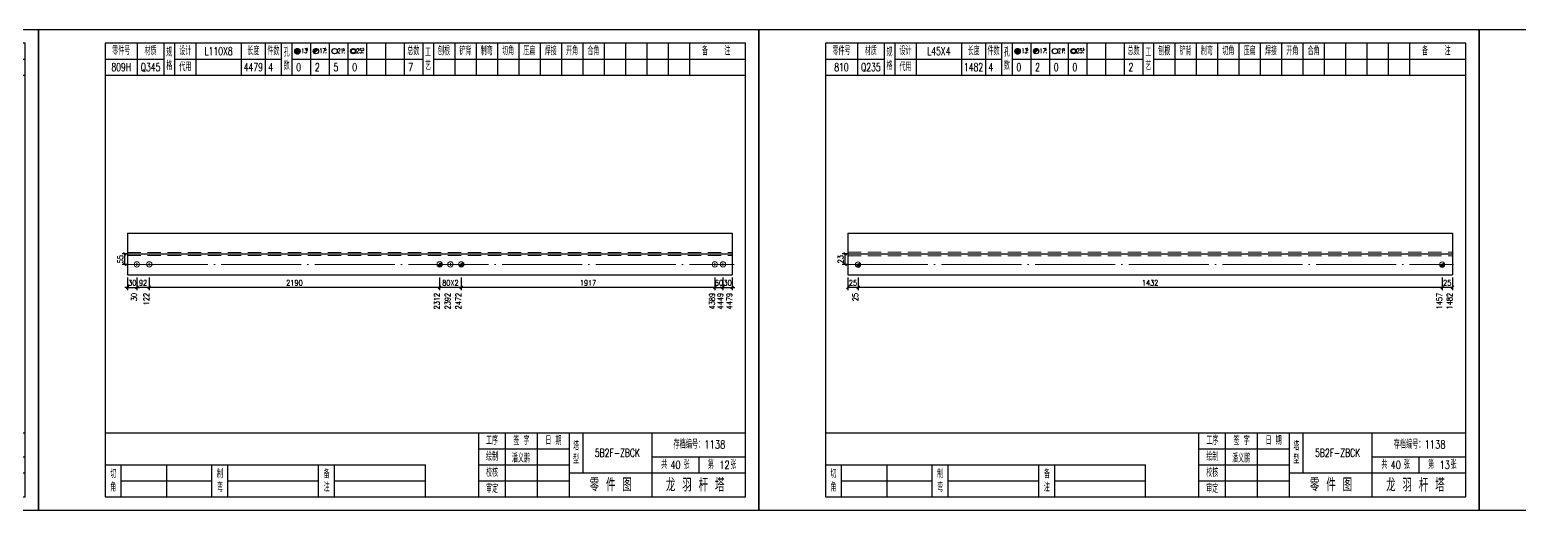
# Model space of a CAD drawing. Header units: millimetres. Extents: x 0 to 30240, y -10896 to -1348.
# Drawn here: x 2967 to 3525, y -6040 to -5860 of the extents above; entities that cross this region are included whole.
import ezdxf
from ezdxf.enums import TextEntityAlignment as Align

# ---------------------------------------------------------------- set-up
doc = ezdxf.new("R2010")
doc.units = ezdxf.units.MM
doc.header["$LTSCALE"] = 20
doc.header["$PDMODE"] = 1
doc.linetypes.add('DASHDOT2X', pattern=[1.75, 1.5, -0.125, 0, -0.125])
doc.linetypes.add('HIDDEN', pattern=[0.375, 0.25, -0.125])
for name, color, linetype, lineweight in [('1', 7, 'Continuous', 25), ('11', 3, 'Continuous', 13), ('2', 1, 'HIDDEN', 13), ('5', 1, 'Continuous', 13), ('7', 2, 'DASHDOT2X', 13)]:
    doc.layers.add(name, color=color, linetype=linetype, lineweight=lineweight)
doc.styles.get("Standard").update_dxf_attribs({"font": 'simplex', "width": 0.7, "bigfont": 'gbhzfs.shx'})
doc.styles.add('SYMBOL_TXT', font='txt.shx', dxfattribs={"width": 0.6})
doc.styles.add('TITLE_TXT', font='simplex.shx', dxfattribs={"width": 0.75, "height": 2.5, "bigfont": 'gbhzfs.shx'})
doc.dimstyles.get("Standard").update_dxf_attribs({"dimtxt": 2.1, "dimasz": 1, "dimexe": 1.05, "dimexo": 0, "dimgap": 0.63, "dimtad": 1, "dimzin": 0, "dimdsep": 46, "dimtxsty": 'standard', "dimblk": 'OBLIQUE', "dimblk1": 'OBLIQUE', "dimblk2": 'OBLIQUE', "dimcen": 0.09, "dimadec": 0, "dimazin": 0, "dimtfac": 1, "dimtdec": 1, "dimtix": 1, "dimtmove": 0, "dimatfit": 3, "dimfxl": 0, "dimtolj": 1, "dimtzin": 0, "dimarcsym": 0})
pattern_1 = [(0, (-3, 0), (0, 0.0125), [])]

# ---------------------------------------------------------------- blocks, each defined once
blk = doc.blocks.new('M12_HOLE')
h = blk.add_hatch()
h.set_pattern_fill('LINE', scale=0.1, style=0)
h.set_pattern_definition(pattern_1)
h.paths.add_polyline_path([(-5, 0, 1), (-1, 0, 1)])
at = {"color": 7}
blk.add_circle((-3, 0), 2, dxfattribs=at)
at = {"color": 7, "attachment_point": 1, "style": 'SYMBOL_TXT'}
for s, insert, char_height, width in [('13\\f??|b0|i0|c0|p54;.', (-0.1, 2.1), 3.5, 5.707), ('5', (3.7, 2.3), 1.8, 2.931)]:
    blk.add_mtext(s, dxfattribs=dict(at, insert=insert, char_height=char_height, width=width))
blk = doc.blocks.new('M16_HOLE')
h = blk.add_hatch()
h.set_pattern_fill('LINE', scale=0.1, style=0)
h.set_pattern_definition(pattern_1)
h.paths.add_polyline_path([(-1.6, 1.4, 0.668179), (-5, 0, 0.198912), (-4.4, -1.4)])
at = {"color": 7}
blk.add_circle((-3, 0), 2, dxfattribs=at)
at = {"color": 7, "attachment_point": 1, "style": 'SYMBOL_TXT'}
for s, insert, char_height, width in [('17.', (-0.4, 2.1), 3.5, 6.316), ('5', (3.6, 2.3), 1.8, 1.822)]:
    blk.add_mtext(s, dxfattribs=dict(at, insert=insert, char_height=char_height, width=width))
blk = doc.blocks.new('M20_HOLE')
at = {"color": 7}
blk.add_circle((-3, 0), 2, dxfattribs=at)
at = {"color": 7, "attachment_point": 1, "style": 'SYMBOL_TXT'}
for s, insert, char_height, width in [('21.', (-0.7, 2), 3.5, 6.074), ('5', (3.3, 2), 1.8, 1.458)]:
    blk.add_mtext(s, dxfattribs=dict(at, insert=insert, char_height=char_height, width=width))
blk = doc.blocks.new('M24_HOLE')
at = {"color": 7}
for radius in [2, 1.5]:
    blk.add_circle((-3, 0), radius, dxfattribs=at)
at = {"color": 7, "attachment_point": 1, "style": 'SYMBOL_TXT'}
for s, insert, char_height, width in [('25.', (-0.7, 2.1), 3.5, 2.429), ('5', (3.9, 2.3), 1.8, 1.944)]:
    blk.add_mtext(s, dxfattribs=dict(at, insert=insert, char_height=char_height, width=width))
blk = doc.blocks.new('JgCard')
for p, q in [((270, 180), (0, 180)), ((0, 180), (0, 0)), ((270, 0), (270, 180)), ((265, 175), (25, 175)), ((25, 175), (25, 5)), ((37, 175), (37, 163)), ((47, 175), (47, 163)), ((51, 175), (51, 163)), ((59, 175), (59, 163)), ((76, 175), (76, 163)), ((85, 175), (85, 163)), ((91, 175), (91, 163)), ((95, 175), (95, 163)), ((102, 175), (102, 163)), ((109, 175), (109, 163)), ((116, 175), (116, 163)), ((123, 175), (123, 163)), ((130, 175), (130, 163)), ((137, 175), (137, 163)), ((144, 175), (144, 163)), ((148, 175), (148, 163)), ((156, 175), (156, 163)), ((164, 175), (164, 163)), ((172, 175), (172, 163)), ((180, 175), (180, 163)), ((188, 175), (188, 163)), ((196, 175), (196, 163)), ((204, 175), (204, 163)), ((212, 175), (212, 163)), ((220, 175), (220, 163)), ((228, 175), (228, 163)), ((236, 175), (236, 163)), ((244, 175), (244, 163)), ((265, 5), (265, 175)), ((25, 169), (47, 169)), ((51, 169), (91, 169)), ((95, 169), (144, 169)), ((148, 169), (265, 169)), ((25, 163), (265, 163)), ((25, 29), (265, 29)), ((165, 5), (165, 29)), ((175, 5), (175, 29)), ((187, 5), (187, 29)), ((199, 5), (199, 29)), ((204, 29), (204, 14)), ((230, 5), (230, 29)), ((165, 23), (199, 23)), ((25, 17), (145, 17)), ((31, 5), (31, 17)), ((48, 17), (48, 5)), ((65, 5), (65, 17)), ((71, 5), (71, 17)), ((105, 5), (105, 17)), ((111, 5), (111, 17)), ((145, 5), (145, 17)), ((165, 17), (199, 17)), ((230, 20), (265, 20)), ((247.5, 20), (247.5, 14)), ((199, 14), (265, 14)), ((31, 11), (65, 11)), ((71, 11), (105, 11)), ((111, 11), (145, 11)), ((165, 11), (199, 11)), ((0, 0), (270, 0)), ((25, 5), (265, 5))]:
    blk.add_line(p, q)
blk.add_lwpolyline([(96.03, 171.99, -1), (98.03, 171.99, -1)], format="xyb", close=True)
blk.add_point((145, 96))
at = {"xscale": 0.5, "yscale": 0.5, "zscale": 0.5}
for name, p in [('M12_HOLE', (98.53, 171.99)), ('M16_HOLE', (105.5, 172)), ('M24_HOLE', (119.5, 172)), ('M20_HOLE', (112.5, 172))]:
    blk.add_blockref(name, p, dxfattribs=at)
at = {"style": 'TITLE_TXT', "width": 0.75}
for s, height, p in [('存档编号：1138', 3.076, (238.02, 23.07)), ('潘义鹏', 3, (177.45, 17.91)), ('龙 羽 杆 塔', 5, (235.17, 6.97))]:
    blk.add_text(s, height=height, dxfattribs=at).set_placement(p)
at = {"attachment_point": 5, "style": 'TITLE_TXT'}
for s, insert, char_height, width in [('零件号', (31, 172), 3, 15), ('材质', (42, 172), 3, 8), ('设计', (55, 172), 3, 8), ('长度', (80.5, 172), 3, 8), ('件数', (88, 172), 3, 6), ('总数', (140.5, 172), 3, 7), ('刨根', (152, 172), 3, 8), ('铲背', (160, 172), 3, 8), ('制弯', (168, 172), 3, 8), ('切角', (176, 172), 3, 8), ('压扁', (184, 172), 3, 8), ('焊接', (192, 172), 3, 8), ('开角', (200, 172), 3, 8), ('合角', (208, 172), 3, 8), ('备    注', (254, 172), 3, 22), ('规格', (49, 169), 3, 4), ('代用', (55, 166), 3, 8), ('孔数', (93, 169), 3, 4), ('工\\P艺', (146, 169), 3, 4), ('工序', (170, 26), 3, 10), ('签 字', (181, 26), 3, 12), ('日 期', (193, 26), 3, 12), ('塔\\P型', (201.5, 21.5), 3, 5), ('绘制', (170, 20), 3, 10), ('共    张', (238.75, 17), 3, 17.5), ('第    张', (256.25, 17), 3, 17.5), ('切\\P角', (28, 11), 3, 6), ('制\\P弯', (68, 11), 3, 6), ('备\\P注', (108, 11), 3, 6), ('校核', (170, 14), 3, 10), ('零 件 图', (214.5, 9.5), 5, 31), ('审定', (170, 8), 3, 10)]:
    blk.add_mtext(s, dxfattribs=dict(at, insert=insert, char_height=char_height, width=width))
blk = doc.blocks.new('M20')
for p, q in [((-0.5, 0), (0.5, 0)), ((0, -0.5), (0, 0.5))]:
    blk.add_line(p, q)
blk.add_circle((0, 0), 1)
blk = doc.blocks.new('M16')
for p, q in [((-0.71, -0.71), (0.71, 0.71)), ((-0.4, 0), (0.4, 0)), ((0, 0.4), (0, -0.4))]:
    blk.add_line(p, q)
blk.add_circle((0, 0), 1)
for radius in [0.8, 0.6, 0.4, 0.2]:
    blk.add_arc((0, 0), radius, 225, 45)
blk = doc.blocks.new('_Oblique')
at = {"color": 0, "linetype": 'ByBlock', "lineweight": -2}
blk.add_line((-0.5, -0.5), (0.5, 0.5), dxfattribs=at)
blk = doc.blocks.new('*D3526')
at = {"layer": '11', "color": 0, "lineweight": -2}
for p, q in [((3003.4, -5956.37), (3002.4, -5956.37)), ((3003.4, -5952.69), (3003.4, -5957.42)), ((3003.4, -5956.37), (3006.84, -5956.37)), ((3006.84, -5952.69), (3006.84, -5957.42)), ((3006.84, -5956.37), (3007.84, -5956.37))]:
    blk.add_line(p, q, dxfattribs=at)
at = {"layer": 'Defpoints', "color": 0}
for p in [(3003.4, -5952.69), (3006.84, -5952.69), (3006.84, -5956.37)]:
    blk.add_point(p, dxfattribs=at)
at = {"layer": '11', "color": 0, "lineweight": -2}
blk.add_blockref('_Oblique', (3003.4, -5956.37), dxfattribs=at)
at = {"layer": '11', "color": 0, "lineweight": -2, "rotation": 180}
blk.add_blockref('_Oblique', (3006.84, -5956.37), dxfattribs=at)
at = {"layer": '11', "color": 0, "insert": (3005.12, -5954.69), "char_height": 2.1, "attachment_point": 5}
blk.add_mtext('\\A1;30', dxfattribs=at)
blk = doc.blocks.new('*D3531')
at = {"layer": '11', "color": 0, "lineweight": -2}
for p, q in [((3223.52, -5956.37), (3222.52, -5956.37)), ((3223.52, -5952.69), (3223.52, -5957.42)), ((3223.52, -5956.37), (3226.56, -5956.37)), ((3226.56, -5952.69), (3226.56, -5957.42)), ((3226.56, -5956.37), (3227.56, -5956.37))]:
    blk.add_line(p, q, dxfattribs=at)
at = {"layer": 'Defpoints', "color": 0}
for p in [(3223.52, -5952.69), (3226.56, -5952.69), (3226.56, -5956.37)]:
    blk.add_point(p, dxfattribs=at)
at = {"layer": '11', "color": 0, "lineweight": -2}
blk.add_blockref('_Oblique', (3223.52, -5956.37), dxfattribs=at)
at = {"layer": '11', "color": 0, "lineweight": -2, "rotation": 180}
blk.add_blockref('_Oblique', (3226.56, -5956.37), dxfattribs=at)
at = {"layer": '11', "color": 0, "insert": (3225.04, -5954.69), "char_height": 2.1, "attachment_point": 5}
blk.add_mtext('\\A1;60', dxfattribs=at)
blk = doc.blocks.new('*D3532')
at = {"layer": '11', "color": 0, "lineweight": -2}
for p, q in [((3226.56, -5956.37), (3225.56, -5956.37)), ((3226.56, -5952.69), (3226.56, -5957.42)), ((3226.56, -5956.37), (3230, -5956.37)), ((3230, -5952.69), (3230, -5957.42)), ((3230, -5956.37), (3231, -5956.37))]:
    blk.add_line(p, q, dxfattribs=at)
at = {"layer": 'Defpoints', "color": 0}
for p in [(3226.56, -5952.69), (3230, -5952.69), (3230, -5956.37)]:
    blk.add_point(p, dxfattribs=at)
at = {"layer": '11', "color": 0, "lineweight": -2}
blk.add_blockref('_Oblique', (3226.56, -5956.37), dxfattribs=at)
at = {"layer": '11', "color": 0, "lineweight": -2, "rotation": 180}
blk.add_blockref('_Oblique', (3230, -5956.37), dxfattribs=at)
at = {"layer": '11', "color": 0, "insert": (3228.28, -5954.69), "char_height": 2.1, "attachment_point": 5}
blk.add_mtext('\\A1;30', dxfattribs=at)

msp = doc.modelspace()

# ---------------------------------------------------------------- linework, layer by layer
at = {"layer": '1'}
for p, q in [((3003.4, -5936.104), (3003.4, -5951.644)), ((3003.4, -5936.104), (3230, -5936.104)), ((3230, -5936.104), (3230, -5951.644)), ((3273.4, -5936.104), (3273.4, -5951.644)), ((3273.4, -5936.104), (3500, -5936.104)), ((3500, -5936.104), (3500, -5951.644)), ((3003.4, -5943.874), (3230, -5943.874)), ((3273.4, -5943.874), (3500, -5943.874)), ((3003.4, -5951.644), (3230, -5951.644)), ((3273.4, -5951.644), (3500, -5951.644))]:
    msp.add_line(p, q, dxfattribs=at)
at = {"layer": '2'}
for p, q in [((3003.4, -5943.309), (3230, -5943.309)), ((3003.4, -5944.439), (3230, -5944.439)), ((3273.4, -5943.184), (3500, -5943.184)), ((3273.4, -5944.565), (3500, -5944.565))]:
    msp.add_line(p, q, dxfattribs=at)
at = {"layer": '7'}
for p, q in [((3003.4, -5947.759), (3230.76, -5947.759)), ((3273.4, -5947.846), (3500.394, -5947.846))]:
    msp.add_line(p, q, dxfattribs=at)

# ---------------------------------------------------------------- block references
at = {"layer": '1'}
for p in [(2700, -6039.874), (2970, -6039.874), (3240, -6039.874), (3510, -6039.874)]:
    msp.add_blockref('JgCard', p, dxfattribs=at)
at = {"layer": '5'}
for name, p in [('M20', (3006.84, -5947.759)), ('M20', (3011.494, -5947.759)), ('M16', (3120.361, -5947.759)), ('M20', (3124.408, -5947.759)), ('M16', (3128.455, -5947.759)), ('M20', (3223.525, -5947.759)), ('M20', (3226.56, -5947.759)), ('M16', (3277.223, -5947.846)), ('M16', (3496.194, -5947.846))]:
    msp.add_blockref(name, p, dxfattribs=at)

# ---------------------------------------------------------------- texts
at = {"style": 'TITLE_TXT', "width": 0.75}
for s, p in [('40', (3206.855, -6024.396)), ('12', (3225.224, -6024.396)), ('40', (3476.855, -6024.396)), ('13', (3495.224, -6024.396))]:
    msp.add_text(s, height=3, dxfattribs=at).set_placement(p)
at = {"layer": '1', "width": 0.7}
for s, p in [('L110X8', (3037.5, -5867.874)), ('L45X4', (3307.5, -5867.874)), ('809H', (3001, -5873.874)), ('Q345', (3012, -5873.874)), ('4479', (3050.5, -5873.874)), ('4', (3057, -5873.874)), ('0', (3067.5, -5873.874)), ('2', (3074.5, -5873.874)), ('5', (3081.5, -5873.874)), ('0', (3088.5, -5873.874)), ('7', (3109.5, -5873.874)), ('810', (3271, -5873.874)), ('Q235', (3282, -5873.874)), ('1482', (3320.5, -5873.874)), ('4', (3327, -5873.874)), ('0', (3337.5, -5873.874)), ('2', (3344.5, -5873.874)), ('0', (3351.5, -5873.874)), ('0', (3358.5, -5873.874)), ('2', (3379.5, -5873.874))]:
    msp.add_text(s, height=3, dxfattribs=at).set_placement(p, align=Align.MIDDLE_CENTER)
for s, p in [('30', (3006.84, -5958.469)), ('122', (3011.481, -5958.469)), ('2312', (3120.368, -5958.469)), ('2392', (3124.415, -5958.469)), ('2472', (3128.463, -5958.469)), ('4389', (3223.538, -5958.469)), ('4449', (3226.589, -5958.469)), ('4479', (3230, -5958.469)), ('25', (3277.223, -5958.469)), ('1457', (3496.177, -5958.469)), ('1482', (3500, -5958.469))]:
    msp.add_text(s, height=2.1, rotation=90, dxfattribs=at).set_placement(p, align=Align.RIGHT)
at = {"layer": '1', "char_height": 3, "width": 26, "attachment_point": 5}
for insert in [(3187, -6018.374), (3457, -6018.374)]:
    msp.add_mtext('5B2F-ZBCK', dxfattribs=dict(at, insert=insert))

# ---------------------------------------------------------------- dimensions: what is measured, and where the dimension line sits
at = {"layer": '1'}
for base, p1, p2, text in [((3002.35, -5943.874), (3003.35, -5947.759), (3003.35, -5943.874), '55'), ((3272.35, -5943.874), (3273.35, -5947.846), (3273.35, -5943.874), '23')]:
    msp.add_linear_dim(base=base, p1=p1, p2=p2, angle=90, text=text, dimstyle='standard', dxfattribs=at).render()
at = {"layer": '11'}
for base, p1, p2, text, picture, middle in [((3006.84, -5956.369), (3003.4, -5952.694), (3006.84, -5952.694), '30', '*D3526', (3005.12, -5954.689)), ((3226.56, -5956.369), (3223.525, -5952.694), (3226.56, -5952.694), '60', '*D3531', (3225.042, -5954.689)), ((3230, -5956.369), (3226.56, -5952.694), (3230, -5952.694), '30', '*D3532', (3228.28, -5954.689))]:
    dim = msp.add_linear_dim(base=base, p1=p1, p2=p2, text=text, dimstyle='standard', dxfattribs=at)
    dim.commit()
    dim.dimension.update_dxf_attribs({"geometry": picture, "text_midpoint": middle})
for base, p1, p2, text in [((3011.494, -5956.369), (3006.84, -5952.694), (3011.494, -5952.694), '92'), ((3120.361, -5956.369), (3011.494, -5952.694), (3120.361, -5952.694), '2190'), ((3128.455, -5956.369), (3120.361, -5952.694), (3128.455, -5952.694), '80X2'), ((3223.525, -5956.369), (3128.455, -5952.694), (3223.525, -5952.694), '1917'), ((3277.223, -5956.369), (3273.4, -5952.694), (3277.223, -5952.694), '25'), ((3496.194, -5956.369), (3277.223, -5952.694), (3496.194, -5952.694), '1432'), ((3500, -5956.369), (3496.194, -5952.694), (3500, -5952.694), '25')]:
    msp.add_linear_dim(base=base, p1=p1, p2=p2, text=text, dimstyle='standard', dxfattribs=at).render()

doc.saveas('drawing.dxf')
